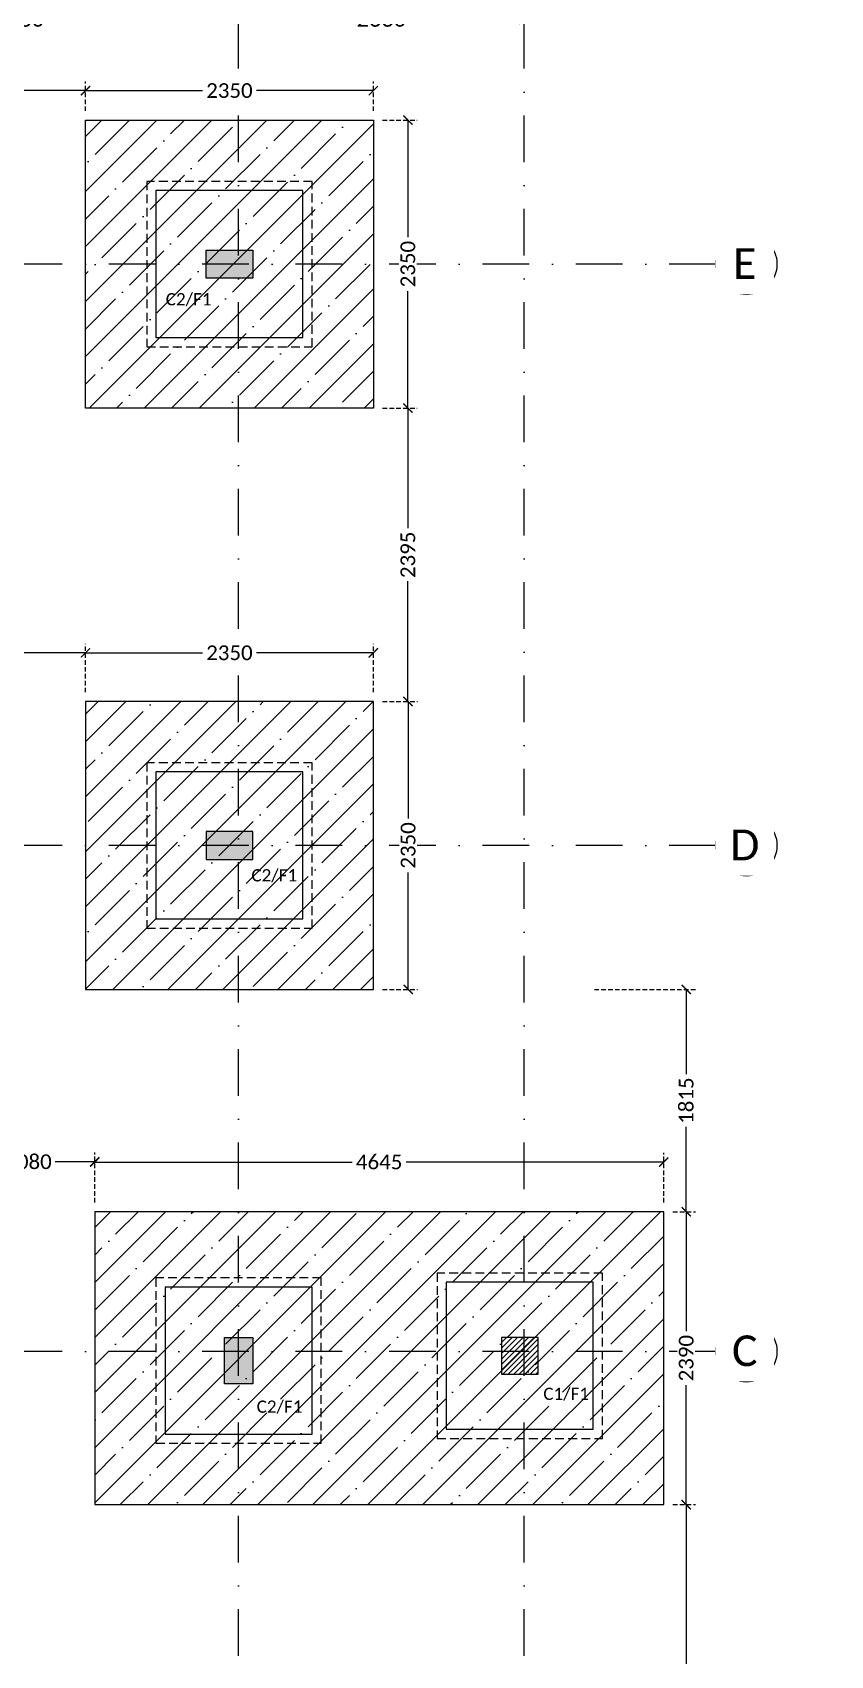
# Model space of a CAD drawing. Header units: millimetres. Extents: x -176651 to 388869, y -18959 to 486614.
# Drawn here: x 233064 to 239579, y 268263 to 281511 of the extents above; entities that cross this region are included whole.
import ezdxf
from ezdxf.xclip import XClip

# ---------------------------------------------------------------- set-up
doc = ezdxf.new("R2010")
doc.units = ezdxf.units.MM
doc.header["$LTSCALE"] = 150
doc.header["$XCLIPFRAME"] = 2
for name, pattern in [('3BHK-W(SB)$0$HIDDEN', [0.375, 0.25, -0.125]), ('DASHDOTX2', [50.8, 25.4, -12.7, 0, -12.7]), ('HIDDEN2', [4.7625, 3.175, -1.5875])]:
    doc.linetypes.add(name, pattern=pattern)
for name, color, linetype in [('ad-Column', 3, 'Continuous'), ('ad-Column Hatch', 125, 'Continuous'), ('ad-Footing line', 2, 'Continuous'), ('ad-Grid', 8, 'DASHDOTX2'), ('ad-PCC line', 8, 'HIDDEN2'), ('ad-RCC', 3, 'Continuous'), ('ad-RCC Hatch', 125, 'Continuous'), ('ad-Road', 2, 'Continuous'), ('ad-Road Hatch', 8, 'Continuous'), ('ad-Text main', 7, 'Continuous'), ('ad-Wall hatch', 8, 'Continuous')]:
    doc.layers.add(name, color=color, linetype=linetype)
for name, color, linetype, true_color in [('ad-Dimension', 5, 'Continuous', 0x0000ff), ('ad-Footing Excavation', 30, 'Continuous', 0xff7f00), ('ad-Foundation text', 6, 'Continuous', 0xff00ff)]:
    doc.layers.add(name, color=color, linetype=linetype, true_color=true_color)
doc.styles.get("Standard").update_dxf_attribs({"font": 'calibril.ttf'})
doc.dimstyles.new('A-75-DIM-INT (Framing)', dxfattribs={"dimscale": 100, "dimtxt": 1.6, "dimasz": 1, "dimexe": 1, "dimexo": 1, "dimgap": 0.5, "dimtad": 0, "dimdec": 0, "dimdsep": 46, "dimtxsty": 'Standard', "dimblk": 'ARCHTICK', "dimcen": 0.025, "dimclrd": 5, "dimclre": 5, "dimclrt": 256, "dimazin": 2, "dimtfac": 1, "dimtdec": 0, "dimtmove": 1, "dimatfit": 0, "dimldrblk": 'ARCHTICK', "dimfxl": 1, "dimfxlon": 1, "dimtfill": 1, "dimtolj": 1, "dimtzin": 0, "dimarcsym": 0})
pattern_1 = [(45, (-179236.65, -172034.9), (-224.5064, 224.5064), []), (45, (-179012.14, -172034.9), (-224.5064, 224.5064), [396.875, -79.375, 0, -79.375])]

# ---------------------------------------------------------------- blocks, each defined once
blk = doc.blocks.new('A$C4fb60e89')
at = {"layer": 'ad-Road Hatch', "ltscale": 5, "transparency": 33554687}
h = blk.add_hatch(dxfattribs=at)
h.set_pattern_fill('AR-HBONE', color=256, scale=15)
h.set_pattern_definition([(45, (-193247.7, -428758.8), (0, 2155.2615), [4572, -1524]), (135, (-192170.1, -427681.1), (2e-13, 2155.2615), [4572, -1524])])
h.paths.add_polyline_path([(175594, -250241), (169178, -249341), (167473, -249057), (167473, -138694), (101313, -138694), (101313, -199954), (101308, -237995), (101040, -268291), (101008, -280968), (101066, -293684), (101243, -311127), (100910, -319344), (100949, -333937), (100669, -366960), (100727, -390983), (100669, -404586), (100538, -420418), (100467, -428759), (92426, -427265), (92163, -427209), (92163, -321454), (24803, -321454), (24803, -412961), (15653, -411029), (15654, -321452), (-19535, -321452), (-34427, -319477), (-65207, -315395), (-171770, -301268), (-185854, -298333), (-193248, -296832), (-193244, -292908), (-191914, -285219), (-191839, -284679), (-183397, -286393), (-169723, -289243), (-53141, -304698), (-18730, -309262), (15653, -309262), (15653, 703), (24803, 1115), (24803, -129544), (92163, -129544), (92163, 15133), (101313, 17713), (101313, -129544), (167473, -129544), (167473, 35552), (175738, 37855), (175849, 28595), (175836, 25947), (175777, 14040), (175855, 2316), (175660, -18036), (175731, -34039), (175718, -46839), (175673, -63402), (175816, -82072), (175542, -106356), (175490, -124641), (175575, -145019), (175731, -168892), (175797, -181269), (175797, -192667), (175744, -208200), (175829, -223277), (175888, -234871)])
h.paths.add_polyline_path([(24803, -309264), (92163, -309264), (92163, -138694), (24803, -138694)], flags=16)
blk = doc.blocks.new("Plot's Boundary")
at = {"layer": 'ad-Road', "ltscale": 5}
blk.add_blockref('A$C4fb60e89', (191839, 428759), dxfattribs=at)
blk = doc.blocks.new('_ArchTick')
at = {"color": 0, "linetype": 'ByBlock', "const_width": 0.15}
blk.add_lwpolyline([(-0.5, -0.5), (0.5, 0.5)], dxfattribs=at)
blk = doc.blocks.new('*D373')
at = {"layer": 'ad-Dimension', "lineweight": -2, "transparency": 16777216}
for p, q in [((8425, 15206), (8425, 15586)), ((8425, 15506), (9980, 15506)), ((12005, 15506), (10450, 15506)), ((12005, 15206), (12005, 15586))]:
    blk.add_line(p, q, dxfattribs=at)
at = {"layer": 'Defpoints', "color": 0, "transparency": 16777216}
for p in [(12005, 15506), (8425, 15126), (12005, 15126)]:
    blk.add_point(p, dxfattribs=at)
at = {"layer": 'ad-Dimension', "lineweight": -2, "transparency": 16777216, "xscale": 80, "yscale": 80, "zscale": 80, "rotation": 180}
blk.add_blockref('_ArchTick', (8425, 15506), dxfattribs=at)
at = {"layer": 'ad-Dimension', "lineweight": -2, "transparency": 16777216, "xscale": 80, "yscale": 80, "zscale": 80}
blk.add_blockref('_ArchTick', (12005, 15506), dxfattribs=at)
at = {"layer": 'ad-Dimension', "transparency": 16777216, "insert": (10215, 15506), "char_height": 128, "attachment_point": 5, "bg_fill": 3, "box_fill_scale": 1.1, "bg_fill_color": 256, "bg_fill_true_color": 13158600, "bg_fill_transparency": 0}
blk.add_mtext('\\A1;3580', dxfattribs=at)
blk = doc.blocks.new('*D374')
at = {"layer": 'ad-Dimension', "lineweight": -2, "transparency": 16777216}
for p, q in [((12005, 15206), (12005, 15586)), ((12005, 15506), (12936, 15506)), ((14335, 15506), (13404, 15506)), ((14335, 15206), (14335, 15586))]:
    blk.add_line(p, q, dxfattribs=at)
at = {"layer": 'Defpoints', "color": 0, "transparency": 16777216}
for p in [(14335, 15506), (12005, 15126), (14335, 15126)]:
    blk.add_point(p, dxfattribs=at)
at = {"layer": 'ad-Dimension', "lineweight": -2, "transparency": 16777216, "xscale": 80, "yscale": 80, "zscale": 80, "rotation": 180}
blk.add_blockref('_ArchTick', (12005, 15506), dxfattribs=at)
at = {"layer": 'ad-Dimension', "lineweight": -2, "transparency": 16777216, "xscale": 80, "yscale": 80, "zscale": 80}
blk.add_blockref('_ArchTick', (14335, 15506), dxfattribs=at)
at = {"layer": 'ad-Dimension', "transparency": 16777216, "insert": (13170, 15506), "char_height": 128, "attachment_point": 5, "bg_fill": 3, "box_fill_scale": 1.1, "bg_fill_color": 256, "bg_fill_true_color": 13158600, "bg_fill_transparency": 0}
blk.add_mtext('\\A1;2330', dxfattribs=at)
blk = doc.blocks.new('zw$6AA0')
at = {"layer": 'ad-Column Hatch', "transparency": 33554687}
h = blk.add_hatch(color=256, dxfattribs=at)
h.dxf.hatch_style = 1
h.paths.add_polyline_path([(0, -230), (380, -230), (380, 0), (0, 0)])
at = {"layer": 'ad-Column'}
blk.add_lwpolyline([(0, -230), (380, -230), (380, 0), (0, 0)], close=True, dxfattribs=at)
blk = doc.blocks.new('A$C42b14ea2')
at = {"layer": 'ad-RCC Hatch', "transparency": 33554687}
h = blk.add_hatch(dxfattribs=at)
h.set_pattern_fill('ANSI31', color=256, scale=10)
h.set_pattern_definition([(45, (13250, 8645), (-22.45064, 22.45064), [])])
h.paths.add_polyline_path([(0, 0), (300, 0), (300, 300), (0, 300)])
at = {"layer": 'ad-RCC'}
blk.add_lwpolyline([(0, 0), (300, 0), (300, 300), (0, 300)], close=True, dxfattribs=at)
blk = doc.blocks.new('1625W_Columns')
at = {"layer": 'ad-Column', "xscale": -1}
for p, rotation in [((12120, 13620), 359.9999999999999), ((12120, 4365), 270)]:
    blk.add_blockref('zw$6AA0', p, dxfattribs=dict(at, rotation=rotation))
at = {"layer": 'ad-Column', "rotation": 179.9999999999998}
blk.add_blockref('zw$6AA0', (12120, 8645), dxfattribs=at)
at = {"layer": 'ad-RCC', "rotation": 180}
blk.add_blockref('A$C42b14ea2', (14450, 4745), dxfattribs=at)
blk = doc.blocks.new('A$C26f4352e')
at = {"layer": 'ad-Foundation text', "char_height": 100, "width": 349.31, "attachment_point": 5}
for s, insert in [('\\pxt5;C2/F1', (-523, -405)), ('\\pxt5;C2/F1', (176, -5107)), ('\\pxt5;C2/F1', (219, -9444)), ('\\pxt5;C1/F1', (2559, -9339))]:
    blk.add_mtext(s, dxfattribs=dict(at, insert=insert))
blk = doc.blocks.new('A$Cf8271b05')
at = {"layer": 'ad-Footing line'}
for points in [[(11330, -485), (12530, -485), (12530, 715), (11330, 715)], [(11330, -5230), (12530, -5230), (12530, -4030), (11330, -4030)], [(13700, -9395), (14900, -9395), (14900, -8195), (13700, -8195)], [(11405, -9435), (12605, -9435), (12605, -8235), (11405, -8235)]]:
    blk.add_lwpolyline(points, close=True, dxfattribs=at)
at = {"layer": 'ad-PCC line', "ltscale": 0.15}
for points in [[(11255, -560), (12605, -560), (12605, 790), (11255, 790)], [(11255, -5305), (12605, -5305), (12605, -3955), (11255, -3955)], [(11330, -9510), (12680, -9510), (12680, -8160), (11330, -8160)], [(13625, -9470), (14975, -9470), (14975, -8120), (13625, -8120)]]:
    blk.add_lwpolyline(points, close=True, dxfattribs=at)
blk = doc.blocks.new('A$Cc8ad2c65')
at = {"layer": 'ad-Wall hatch', "transparency": 33554687}
h = blk.add_hatch(dxfattribs=at)
h.set_pattern_fill('ANSI35', color=256, scale=50)
h.set_pattern_definition(pattern_1)
h.paths.add_polyline_path([(10755, 1290), (13105, 1290), (13105, -1060), (10755, -1060)])
h = blk.add_hatch(dxfattribs=at)
h.set_pattern_fill('ANSI35', color=256, scale=50)
h.set_pattern_definition(pattern_1)
h.paths.add_polyline_path([(10755, -5805), (13105, -5805), (13105, -3455), (10755, -3455)])
h = blk.add_hatch(dxfattribs=at)
h.set_pattern_fill('ANSI35', color=256, scale=50)
h.set_pattern_definition(pattern_1)
h.paths.add_polyline_path([(15475, -7620), (10830, -7620), (10830, -10010), (15475, -10010)])
at = {"layer": 'ad-Footing Excavation'}
for points in [[(10755, 1290), (13105, 1290), (13105, -1060), (10755, -1060)], [(10755, -5805), (13105, -5805), (13105, -3455), (10755, -3455)], [(15475, -7620), (10830, -7620), (10830, -10010), (15475, -10010)]]:
    blk.add_lwpolyline(points, close=True, dxfattribs=at)
blk = doc.blocks.new('*D21')
at = {"layer": 'ad-Dimension', "linetype": '3BHK-W(SB)$0$HIDDEN', "lineweight": -2, "transparency": 16777216}
for p, q in [((10760, 685), (10760, 926)), ((12625, 685), (12625, 926))]:
    blk.add_line(p, q, dxfattribs=at)
at = {"layer": 'ad-Dimension', "lineweight": -2, "transparency": 16777216}
for p, q in [((10760, 851), (11478, 851)), ((12625, 851), (11907, 851))]:
    blk.add_line(p, q, dxfattribs=at)
at = {"layer": 'Defpoints', "color": 0, "transparency": 16777216}
for p in [(12625, 851), (10760, 610), (12625, 610)]:
    blk.add_point(p, dxfattribs=at)
at = {"layer": 'ad-Dimension', "lineweight": -2, "transparency": 16777216, "xscale": 75, "yscale": 75, "zscale": 75, "rotation": 180}
blk.add_blockref('_ArchTick', (10760, 851), dxfattribs=at)
at = {"layer": 'ad-Dimension', "lineweight": -2, "transparency": 16777216, "xscale": 75, "yscale": 75, "zscale": 75}
blk.add_blockref('_ArchTick', (12625, 851), dxfattribs=at)
at = {"layer": 'ad-Dimension', "transparency": 16777216, "insert": (11692, 851), "char_height": 120, "attachment_point": 5, "bg_fill": 3, "box_fill_scale": 1.1, "bg_fill_color": 257, "bg_fill_transparency": 0}
blk.add_mtext('\\A1;1865', dxfattribs=at)
blk = doc.blocks.new('*D22')
at = {"layer": 'ad-Dimension', "linetype": '3BHK-W(SB)$0$HIDDEN', "lineweight": -2, "transparency": 16777216}
for p, q in [((12625, 685), (12625, 926)), ((14975, 685), (14975, 926))]:
    blk.add_line(p, q, dxfattribs=at)
at = {"layer": 'ad-Dimension', "lineweight": -2, "transparency": 16777216}
for p, q in [((12625, 851), (13580, 851)), ((14975, 851), (14020, 851))]:
    blk.add_line(p, q, dxfattribs=at)
at = {"layer": 'Defpoints', "color": 0, "transparency": 16777216}
for p in [(14975, 851), (12625, 610), (14975, 610)]:
    blk.add_point(p, dxfattribs=at)
at = {"layer": 'ad-Dimension', "lineweight": -2, "transparency": 16777216, "xscale": 75, "yscale": 75, "zscale": 75, "rotation": 180}
blk.add_blockref('_ArchTick', (12625, 851), dxfattribs=at)
at = {"layer": 'ad-Dimension', "lineweight": -2, "transparency": 16777216, "xscale": 75, "yscale": 75, "zscale": 75}
blk.add_blockref('_ArchTick', (14975, 851), dxfattribs=at)
at = {"layer": 'ad-Dimension', "transparency": 16777216, "insert": (13800, 851), "char_height": 120, "attachment_point": 5, "bg_fill": 3, "box_fill_scale": 1.1, "bg_fill_color": 257, "bg_fill_transparency": 0}
blk.add_mtext('\\A1;2350', dxfattribs=at)
blk = doc.blocks.new('*D27')
at = {"layer": 'ad-Dimension', "linetype": '3BHK-W(SB)$0$HIDDEN', "lineweight": -2, "transparency": 16777216}
for p, q in [((12625, -4060), (12625, -3663)), ((14975, -4060), (14975, -3663))]:
    blk.add_line(p, q, dxfattribs=at)
at = {"layer": 'ad-Dimension', "lineweight": -2, "transparency": 16777216}
for p, q in [((12625, -3738), (13580, -3738)), ((14975, -3738), (14020, -3738))]:
    blk.add_line(p, q, dxfattribs=at)
at = {"layer": 'Defpoints', "color": 0, "transparency": 16777216}
for p in [(14975, -3738), (12625, -4135), (14975, -4135)]:
    blk.add_point(p, dxfattribs=at)
at = {"layer": 'ad-Dimension', "lineweight": -2, "transparency": 16777216, "xscale": 75, "yscale": 75, "zscale": 75, "rotation": 180}
blk.add_blockref('_ArchTick', (12625, -3738), dxfattribs=at)
at = {"layer": 'ad-Dimension', "lineweight": -2, "transparency": 16777216, "xscale": 75, "yscale": 75, "zscale": 75}
blk.add_blockref('_ArchTick', (14975, -3738), dxfattribs=at)
at = {"layer": 'ad-Dimension', "transparency": 16777216, "insert": (13800, -3738), "char_height": 120, "attachment_point": 5, "bg_fill": 3, "box_fill_scale": 1.1, "bg_fill_color": 257, "bg_fill_transparency": 0}
blk.add_mtext('\\A1;2350', dxfattribs=at)
blk = doc.blocks.new('*D40')
at = {"layer": 'ad-Dimension', "linetype": '3BHK-W(SB)$0$HIDDEN', "lineweight": -2, "transparency": 16777216}
for p, q in [((10835, -3835), (10835, -3663)), ((12625, -4060), (12625, -3663))]:
    blk.add_line(p, q, dxfattribs=at)
at = {"layer": 'ad-Dimension', "lineweight": -2, "transparency": 16777216}
for p, q in [((10835, -3738), (11513, -3738)), ((12625, -3738), (11947, -3738))]:
    blk.add_line(p, q, dxfattribs=at)
at = {"layer": 'Defpoints', "color": 0, "transparency": 16777216}
for p in [(12625, -3738), (10835, -3910), (12625, -4135)]:
    blk.add_point(p, dxfattribs=at)
at = {"layer": 'ad-Dimension', "lineweight": -2, "transparency": 16777216, "xscale": 75, "yscale": 75, "zscale": 75, "rotation": 180}
blk.add_blockref('_ArchTick', (10835, -3738), dxfattribs=at)
at = {"layer": 'ad-Dimension', "lineweight": -2, "transparency": 16777216, "xscale": 75, "yscale": 75, "zscale": 75}
blk.add_blockref('_ArchTick', (12625, -3738), dxfattribs=at)
at = {"layer": 'ad-Dimension', "transparency": 16777216, "insert": (11730, -3738), "char_height": 120, "attachment_point": 5, "bg_fill": 3, "box_fill_scale": 1.1, "bg_fill_color": 257, "bg_fill_transparency": 0}
blk.add_mtext('\\A1;1790', dxfattribs=at)
blk = doc.blocks.new('*D45')
at = {"layer": 'ad-Dimension', "linetype": '3BHK-W(SB)$0$HIDDEN', "lineweight": -2, "transparency": 16777216}
for p, q in [((11620, -8115), (11620, -7817)), ((12700, -8225), (12700, -7817))]:
    blk.add_line(p, q, dxfattribs=at)
at = {"layer": 'ad-Dimension', "lineweight": -2, "transparency": 16777216}
for p, q in [((11620, -7892), (11943, -7892)), ((12700, -7892), (12377, -7892))]:
    blk.add_line(p, q, dxfattribs=at)
at = {"layer": 'Defpoints', "color": 0, "transparency": 16777216}
for p in [(12700, -7892), (11620, -8190), (12700, -8300)]:
    blk.add_point(p, dxfattribs=at)
at = {"layer": 'ad-Dimension', "lineweight": -2, "transparency": 16777216, "xscale": 75, "yscale": 75, "zscale": 75, "rotation": 180}
blk.add_blockref('_ArchTick', (11620, -7892), dxfattribs=at)
at = {"layer": 'ad-Dimension', "lineweight": -2, "transparency": 16777216, "xscale": 75, "yscale": 75, "zscale": 75}
blk.add_blockref('_ArchTick', (12700, -7892), dxfattribs=at)
at = {"layer": 'ad-Dimension', "transparency": 16777216, "insert": (12160, -7892), "char_height": 120, "attachment_point": 5, "bg_fill": 3, "box_fill_scale": 1.1, "bg_fill_color": 257, "bg_fill_transparency": 0}
blk.add_mtext('\\A1;1080', dxfattribs=at)
blk = doc.blocks.new('*D46')
at = {"layer": 'ad-Dimension', "linetype": '3BHK-W(SB)$0$HIDDEN', "lineweight": -2, "transparency": 16777216}
for p, q in [((12700, -8225), (12700, -7819)), ((17345, -8225), (17345, -7819))]:
    blk.add_line(p, q, dxfattribs=at)
at = {"layer": 'ad-Dimension', "lineweight": -2, "transparency": 16777216}
for p, q in [((12700, -7894), (14802, -7894)), ((17345, -7894), (15243, -7894))]:
    blk.add_line(p, q, dxfattribs=at)
at = {"layer": 'Defpoints', "color": 0, "transparency": 16777216}
for p in [(17345, -7894), (12700, -8300), (17345, -8300)]:
    blk.add_point(p, dxfattribs=at)
at = {"layer": 'ad-Dimension', "lineweight": -2, "transparency": 16777216, "xscale": 75, "yscale": 75, "zscale": 75, "rotation": 180}
blk.add_blockref('_ArchTick', (12700, -7894), dxfattribs=at)
at = {"layer": 'ad-Dimension', "lineweight": -2, "transparency": 16777216, "xscale": 75, "yscale": 75, "zscale": 75}
blk.add_blockref('_ArchTick', (17345, -7894), dxfattribs=at)
at = {"layer": 'ad-Dimension', "transparency": 16777216, "insert": (15022, -7894), "char_height": 120, "attachment_point": 5, "bg_fill": 3, "box_fill_scale": 1.1, "bg_fill_color": 257, "bg_fill_transparency": 0}
blk.add_mtext('\\A1;4645', dxfattribs=at)
blk = doc.blocks.new('*D52')
at = {"layer": 'ad-Dimension', "linetype": '3BHK-W(SB)$0$HIDDEN', "lineweight": -2, "transparency": 16777216}
for p, q in [((15050, 610), (15332, 610)), ((15050, -1740), (15332, -1740))]:
    blk.add_line(p, q, dxfattribs=at)
at = {"layer": 'ad-Dimension', "lineweight": -2, "transparency": 16777216}
for p, q in [((15257, 610), (15257, -345)), ((15257, -1740), (15257, -785))]:
    blk.add_line(p, q, dxfattribs=at)
at = {"layer": 'Defpoints', "color": 0, "transparency": 16777216}
for p in [(14975, 610), (14975, -1740), (15257, -1740)]:
    blk.add_point(p, dxfattribs=at)
at = {"layer": 'ad-Dimension', "lineweight": -2, "transparency": 16777216, "xscale": 75, "yscale": 75, "zscale": 75}
for p, rotation in [((15257, 610), 90), ((15257, -1740), 270)]:
    blk.add_blockref('_ArchTick', p, dxfattribs=dict(at, rotation=rotation))
at = {"layer": 'ad-Dimension', "transparency": 16777216, "insert": (15257, -565), "char_height": 120, "attachment_point": 5, "rotation": 90, "bg_fill": 3, "box_fill_scale": 1.1, "bg_fill_color": 257, "bg_fill_transparency": 0}
blk.add_mtext('\\A1;2350', dxfattribs=at)
blk = doc.blocks.new('*D53')
at = {"layer": 'ad-Dimension', "linetype": '3BHK-W(SB)$0$HIDDEN', "lineweight": -2, "transparency": 16777216}
for p, q in [((15050, -1740), (15332, -1740)), ((15050, -4135), (15332, -4135))]:
    blk.add_line(p, q, dxfattribs=at)
at = {"layer": 'ad-Dimension', "lineweight": -2, "transparency": 16777216}
for p, q in [((15257, -1740), (15257, -2721)), ((15257, -4135), (15257, -3154))]:
    blk.add_line(p, q, dxfattribs=at)
at = {"layer": 'Defpoints', "color": 0, "transparency": 16777216}
for p in [(14975, -1740), (14975, -4135), (15257, -4135)]:
    blk.add_point(p, dxfattribs=at)
at = {"layer": 'ad-Dimension', "lineweight": -2, "transparency": 16777216, "xscale": 75, "yscale": 75, "zscale": 75}
for p, rotation in [((15257, -1740), 90), ((15257, -4135), 270)]:
    blk.add_blockref('_ArchTick', p, dxfattribs=dict(at, rotation=rotation))
at = {"layer": 'ad-Dimension', "transparency": 16777216, "insert": (15257, -2938), "char_height": 120, "attachment_point": 5, "rotation": 90, "bg_fill": 3, "box_fill_scale": 1.1, "bg_fill_color": 257, "bg_fill_transparency": 0}
blk.add_mtext('\\A1;2395', dxfattribs=at)
blk = doc.blocks.new('*D54')
at = {"layer": 'ad-Dimension', "linetype": '3BHK-W(SB)$0$HIDDEN', "lineweight": -2, "transparency": 16777216}
for p, q in [((15050, -4135), (15334, -4135)), ((15050, -6485), (15334, -6485))]:
    blk.add_line(p, q, dxfattribs=at)
at = {"layer": 'ad-Dimension', "lineweight": -2, "transparency": 16777216}
for p, q in [((15259, -4135), (15259, -5090)), ((15259, -6485), (15259, -5530))]:
    blk.add_line(p, q, dxfattribs=at)
at = {"layer": 'Defpoints', "color": 0, "transparency": 16777216}
for p in [(14975, -4135), (14975, -6485), (15259, -6485)]:
    blk.add_point(p, dxfattribs=at)
at = {"layer": 'ad-Dimension', "lineweight": -2, "transparency": 16777216, "xscale": 75, "yscale": 75, "zscale": 75}
for p, rotation in [((15259, -4135), 90), ((15259, -6485), 270)]:
    blk.add_blockref('_ArchTick', p, dxfattribs=dict(at, rotation=rotation))
at = {"layer": 'ad-Dimension', "transparency": 16777216, "insert": (15259, -5310), "char_height": 120, "attachment_point": 5, "rotation": 90, "bg_fill": 3, "box_fill_scale": 1.1, "bg_fill_color": 257, "bg_fill_transparency": 0}
blk.add_mtext('\\A1;2350', dxfattribs=at)
blk = doc.blocks.new('*D55')
at = {"layer": 'ad-Dimension', "linetype": '3BHK-W(SB)$0$HIDDEN', "lineweight": -2, "transparency": 16777216}
for p, q in [((16779, -6485), (17604, -6485)), ((17420, -8300), (17604, -8300))]:
    blk.add_line(p, q, dxfattribs=at)
at = {"layer": 'ad-Dimension', "lineweight": -2, "transparency": 16777216}
for p, q in [((17529, -6485), (17529, -7178)), ((17529, -8300), (17529, -7607))]:
    blk.add_line(p, q, dxfattribs=at)
at = {"layer": 'Defpoints', "color": 0, "transparency": 16777216}
for p in [(14975, -6485), (17345, -8300), (17529, -8300)]:
    blk.add_point(p, dxfattribs=at)
at = {"layer": 'ad-Dimension', "lineweight": -2, "transparency": 16777216, "xscale": 75, "yscale": 75, "zscale": 75}
for p, rotation in [((17529, -6485), 90), ((17529, -8300), 270)]:
    blk.add_blockref('_ArchTick', p, dxfattribs=dict(at, rotation=rotation))
at = {"layer": 'ad-Dimension', "transparency": 16777216, "insert": (17529, -7393), "char_height": 120, "attachment_point": 5, "rotation": 90, "bg_fill": 3, "box_fill_scale": 1.1, "bg_fill_color": 257, "bg_fill_transparency": 0}
blk.add_mtext('\\A1;1815', dxfattribs=at)
blk = doc.blocks.new('*D56')
at = {"layer": 'ad-Dimension', "linetype": '3BHK-W(SB)$0$HIDDEN', "lineweight": -2, "transparency": 16777216}
for p, q in [((17420, -8300), (17604, -8300)), ((17420, -10690), (17604, -10690))]:
    blk.add_line(p, q, dxfattribs=at)
at = {"layer": 'ad-Dimension', "lineweight": -2, "transparency": 16777216}
for p, q in [((17529, -8300), (17529, -9275)), ((17529, -10690), (17529, -9715))]:
    blk.add_line(p, q, dxfattribs=at)
at = {"layer": 'Defpoints', "color": 0, "transparency": 16777216}
for p in [(17345, -8300), (17345, -10690), (17529, -10690)]:
    blk.add_point(p, dxfattribs=at)
at = {"layer": 'ad-Dimension', "lineweight": -2, "transparency": 16777216, "xscale": 75, "yscale": 75, "zscale": 75}
for p, rotation in [((17529, -8300), 90), ((17529, -10690), 270)]:
    blk.add_blockref('_ArchTick', p, dxfattribs=dict(at, rotation=rotation))
at = {"layer": 'ad-Dimension', "transparency": 16777216, "insert": (17529, -9495), "char_height": 120, "attachment_point": 5, "rotation": 90, "bg_fill": 3, "box_fill_scale": 1.1, "bg_fill_color": 257, "bg_fill_transparency": 0}
blk.add_mtext('\\A1;2390', dxfattribs=at)
blk = doc.blocks.new('*D57')
at = {"layer": 'ad-Dimension', "linetype": '3BHK-W(SB)$0$HIDDEN', "lineweight": -2, "transparency": 16777216}
for p, q in [((17420, -10690), (17604, -10690)), ((17420, -13975), (17604, -13975))]:
    blk.add_line(p, q, dxfattribs=at)
at = {"layer": 'ad-Dimension', "lineweight": -2, "transparency": 16777216}
for p, q in [((17529, -10690), (17529, -12115)), ((17529, -13975), (17529, -12550))]:
    blk.add_line(p, q, dxfattribs=at)
at = {"layer": 'Defpoints', "color": 0, "transparency": 16777216}
for p in [(17345, -10690), (17345, -13975), (17529, -13975)]:
    blk.add_point(p, dxfattribs=at)
at = {"layer": 'ad-Dimension', "lineweight": -2, "transparency": 16777216, "xscale": 75, "yscale": 75, "zscale": 75}
for p, rotation in [((17529, -10690), 90), ((17529, -13975), 270)]:
    blk.add_blockref('_ArchTick', p, dxfattribs=dict(at, rotation=rotation))
at = {"layer": 'ad-Dimension', "transparency": 16777216, "insert": (17529, -12332), "char_height": 120, "attachment_point": 5, "rotation": 90, "bg_fill": 3, "box_fill_scale": 1.1, "bg_fill_color": 257, "bg_fill_transparency": 0}
blk.add_mtext('\\A1;3285', dxfattribs=at)
blk = doc.blocks.new('1625W_Grid')
at = {"layer": 'ad-Grid', "ltscale": 0.1}
for points in [[(12005, -3190), (12005, 15870)], [(14335, -3190), (14335, 15870)], [(15900, 13505), (-3780, 13505)], [(15900, 8760), (-3780, 8760)], [(15900, 4630), (-3780, 4630)]]:
    blk.add_lwpolyline(points, dxfattribs=at)
at = {"layer": 'ad-Grid', "color": 7, "linetype": 'ByBlock'}
for centre in [(16150, 13505), (16150, 8760), (16150, 4630)]:
    blk.add_circle(centre, 250, dxfattribs=at)
at = {"layer": 'ad-Text main', "char_height": 250, "width": 227.385, "attachment_point": 5, "bg_fill": 2}
for s, insert in [('{\\fCalibri|b0|i0|c0|p34;E}', (16136.5, 13509)), ('{\\fCalibri|b0|i0|c0|p34;D}', (16136.5, 8764)), ('{\\fCalibri|b0|i0|c0|p34;C}', (16136.5, 4634))]:
    blk.add_mtext(s, dxfattribs=dict(at, insert=insert))
at = {"layer": 'ad-Dimension'}
dim = blk.add_linear_dim(base=(12005, 15506.2), p1=(8425, 15126.1), p2=(12005, 15126.1), dimstyle='A-75-DIM-INT (Framing)', override={"dimscale": 80, "dimblk": 'ArchTick', "dimclrd": 256, "dimclre": 256, "dimfxl": 10, "dimtfill": 1, "dimtfillclr": 0}, dxfattribs=at)
dim.commit()
dim.dimension.update_dxf_attribs({"geometry": '*D373', "text_midpoint": (10215, 15506.2)})
dim = blk.add_linear_dim(base=(14335, 15506.2), p1=(12005, 15126.1), p2=(14335, 15126.1), dimstyle='A-75-DIM-INT (Framing)', override={"dimscale": 80, "dimblk": 'ArchTick', "dimclrd": 256, "dimclre": 256, "dimfxl": 10, "dimtfill": 1, "dimtfillclr": 0}, dxfattribs=at)
dim.commit()
dim.dimension.update_dxf_attribs({"geometry": '*D374', "text_midpoint": (13170, 15506.2)})
blk = doc.blocks.new('1625W_Footing Layout')
ref = blk.add_blockref("Plot's Boundary", (0, 0))
XClip(ref).set_block_clipping_path([(211642.2775057808, 255014.8999686334), (255322.2775057808, 295064.8999686334)])
blk.add_blockref('1625W_Grid', (222742, 266115))
for name, p in [('A$Cf8271b05', (222742, 279505)), ('1625W_Columns', (222742, 266115))]:
    blk.add_blockref(name, p)
at = {"layer": 'ad-Foundation text'}
blk.add_blockref('A$C26f4352e', (234862, 279735), dxfattribs=at)
blk = doc.blocks.new('A$C67460cae')
at = {"layer": 'ad-Dimension'}
for base, p1, p2, picture, middle in [((12625, 850.7), (10760, 610), (12625, 610), '*D21', (11692.5, 850.7)), ((12625, -3738.2), (10835, -3910), (12625, -4135), '*D40', (11730, -3738.2)), ((12700, -7891.9), (11620, -8190), (12700, -8300), '*D45', (12160, -7891.9))]:
    dim = blk.add_linear_dim(base=base, p1=p1, p2=p2, dimstyle='A-75-DIM-INT (Framing)', override={"dimscale": 75, "dimclrd": 256, "dimclre": 256, "dimfxl": 10}, dxfattribs=at)
    dim.commit()
    dim.dimension.update_dxf_attribs({"geometry": picture, "text_midpoint": middle})
dim = blk.add_linear_dim(base=(14975, 850.7), p1=(12625, 610), p2=(14975, 610), dimstyle='A-75-DIM-INT (Framing)', override={"dimscale": 75, "dimclrd": 256, "dimclre": 256, "dimfxl": 10}, dxfattribs=at)
dim.commit()
dim.dimension.update_dxf_attribs({"geometry": '*D22', "text_midpoint": (13800, 850.7)})
dim = blk.add_linear_dim(base=(15256.7, -1740), p1=(14975, 610), p2=(14975, -1740), angle=90, dimstyle='A-75-DIM-INT (Framing)', override={"dimscale": 75, "dimclrd": 256, "dimclre": 256, "dimfxl": 10}, dxfattribs=at)
dim.commit()
dim.dimension.update_dxf_attribs({"geometry": '*D52', "text_midpoint": (15256.7, -565)})
dim = blk.add_linear_dim(base=(15256.7, -4135), p1=(14975, -1740), p2=(14975, -4135), angle=90, dimstyle='A-75-DIM-INT (Framing)', override={"dimscale": 75, "dimclrd": 256, "dimclre": 256, "dimfxl": 10}, dxfattribs=at)
dim.commit()
dim.dimension.update_dxf_attribs({"geometry": '*D53', "text_midpoint": (15256.7, -2937.5)})
dim = blk.add_linear_dim(base=(15258.6, -6485), p1=(14975, -4135), p2=(14975, -6485), angle=90, dimstyle='A-75-DIM-INT (Framing)', override={"dimscale": 75, "dimclrd": 256, "dimclre": 256, "dimfxl": 10}, dxfattribs=at)
dim.commit()
dim.dimension.update_dxf_attribs({"geometry": '*D54', "text_midpoint": (15258.6, -5310)})
dim = blk.add_linear_dim(base=(14975, -3738.2), p1=(12625, -4135), p2=(14975, -4135), dimstyle='A-75-DIM-INT (Framing)', override={"dimscale": 75, "dimclrd": 256, "dimclre": 256, "dimfxl": 10}, dxfattribs=at)
dim.commit()
dim.dimension.update_dxf_attribs({"geometry": '*D27', "text_midpoint": (13800, -3738.2)})
dim = blk.add_linear_dim(base=(17529.1, -8300), p1=(14975, -6485), p2=(17345, -8300), angle=90, dimstyle='A-75-DIM-INT (Framing)', override={"dimscale": 75, "dimclrd": 256, "dimclre": 256, "dimfxl": 10}, dxfattribs=at)
dim.commit()
dim.dimension.update_dxf_attribs({"geometry": '*D55', "text_midpoint": (17529.1, -7392.5)})
dim = blk.add_linear_dim(base=(17529.1, -10690), p1=(17345, -8300), p2=(17345, -10690), angle=90, dimstyle='A-75-DIM-INT (Framing)', override={"dimscale": 75, "dimclrd": 256, "dimclre": 256, "dimfxl": 10}, dxfattribs=at)
dim.commit()
dim.dimension.update_dxf_attribs({"geometry": '*D56', "text_midpoint": (17529.1, -9495)})
dim = blk.add_linear_dim(base=(17345, -7893.7), p1=(12700, -8300), p2=(17345, -8300), dimstyle='A-75-DIM-INT (Framing)', override={"dimscale": 75, "dimclrd": 256, "dimclre": 256, "dimfxl": 10}, dxfattribs=at)
dim.commit()
dim.dimension.update_dxf_attribs({"geometry": '*D46', "text_midpoint": (15022.5, -7893.7)})
dim = blk.add_linear_dim(base=(17529.1, -13975), p1=(17345, -10690), p2=(17345, -13975), angle=90, dimstyle='A-75-DIM-INT (Framing)', override={"dimscale": 75, "dimclrd": 256, "dimclre": 256, "dimfxl": 10}, dxfattribs=at)
dim.commit()
dim.dimension.update_dxf_attribs({"geometry": '*D57', "text_midpoint": (17529.1, -12332.5)})

msp = doc.modelspace()

# ---------------------------------------------------------------- block references
ref = msp.add_blockref('1625W_Footing Layout', (0, 0))
XClip(ref).set_block_clipping_path([(-176651.2716480088, -2838.4650931536), (388868.7283519913, 486613.8052760336)])

# ---------------------------------------------------------------- next in the draw order: block references
at = {"layer": 'ad-Footing Excavation'}
msp.add_blockref('A$Cc8ad2c65', (222742, 279505), dxfattribs=at)

# ---------------------------------------------------------------- next in the draw order: block references
at = {"layer": 'ad-Dimension'}
msp.add_blockref('A$C67460cae', (220872, 280185), dxfattribs=at)

doc.saveas('drawing.dxf')
